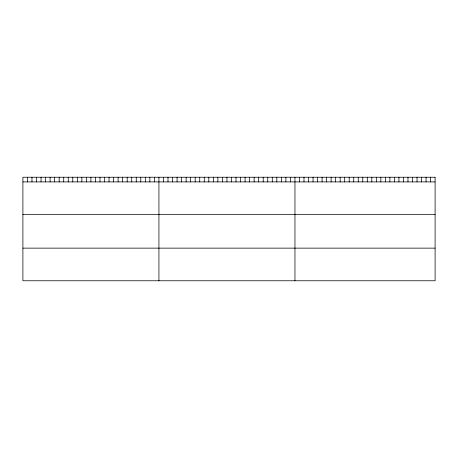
<?xml version="1.0" encoding="UTF-8"?>
<svg xmlns="http://www.w3.org/2000/svg" width="458" height="458" viewBox="0 0 458 458"><rect width="100%" height="100%" fill="white"/><g stroke="black" fill="none" stroke-linecap="round" stroke-linejoin="round"><path stroke-width="0.69" d="M22.9 181.9L435.1 181.9M22.9 214.527L435.1 214.527M22.9 248.139L435.1 248.139M430.577 177.235L430.577 181.9M426.06 177.235L426.06 181.9M421.537 177.235L421.537 181.9M417.015 177.235L417.015 181.9M412.498 177.235L412.498 181.9M407.975 177.235L407.975 181.9M403.452 177.235L403.452 181.9M398.935 177.235L398.935 181.9M394.412 177.235L394.412 181.9M389.89 177.235L389.89 181.9M385.373 177.235L385.373 181.9M380.85 177.235L380.85 181.9M376.327 177.235L376.327 181.9M371.81 177.235L371.81 181.9M367.287 177.235L367.287 181.9M362.765 177.235L362.765 181.9M358.242 177.235L358.242 181.9M353.725 177.235L353.725 181.9M349.202 177.235L349.202 181.9M344.679 177.235L344.679 181.9M340.162 177.235L340.162 181.9M335.64 177.235L335.64 181.9M331.117 177.235L331.117 181.9M326.6 177.235L326.6 181.9M322.077 177.235L322.077 181.9M317.554 177.235L317.554 181.9M313.037 177.235L313.037 181.9M308.515 177.235L308.515 181.9M303.992 177.235L303.992 181.9M299.475 177.235L299.475 181.9M294.952 177.235L294.952 280.765M290.418 177.235L290.418 181.9M285.884 177.235L285.884 181.9M281.349 177.235L281.349 181.9M276.815 177.235L276.815 181.9M272.281 177.235L272.281 181.9M267.747 177.235L267.747 181.9M263.213 177.235L263.213 181.9M258.678 177.235L258.678 181.9M254.144 177.235L254.144 181.9M249.61 177.235L249.61 181.9M245.076 177.235L245.076 181.9M240.542 177.235L240.542 181.9M236.007 177.235L236.007 181.9M231.473 177.235L231.473 181.9M226.939 177.235L226.939 181.9M222.405 177.235L222.405 181.9M217.871 177.235L217.871 181.9M213.336 177.235L213.336 181.9M208.802 177.235L208.802 181.9M204.268 177.235L204.268 181.9M199.734 177.235L199.734 181.9M195.2 177.235L195.2 181.9M190.665 177.235L190.665 181.9M186.131 177.235L186.131 181.9M181.597 177.235L181.597 181.9M177.063 177.235L177.063 181.9M172.529 177.235L172.529 181.9M167.994 177.235L167.994 181.9M163.46 177.235L163.46 181.9M158.926 177.235L158.926 280.765M154.392 177.235L154.392 181.9M149.858 177.235L149.858 181.9M145.323 177.235L145.323 181.9M140.789 177.235L140.789 181.9M136.255 177.235L136.255 181.9M131.721 177.235L131.721 181.9M127.187 177.235L127.187 181.9M122.652 177.235L122.652 181.9M118.118 177.235L118.118 181.9M113.584 177.235L113.584 181.9M109.05 177.235L109.05 181.9M104.516 177.235L104.516 181.9M99.981 177.235L99.981 181.9M95.447 177.235L95.447 181.9M90.913 177.235L90.913 181.9M86.379 177.235L86.379 181.9M81.845 177.235L81.845 181.9M77.31 177.235L77.31 181.9M72.776 177.235L72.776 181.9M68.242 177.235L68.242 181.9M63.708 177.235L63.708 181.9M59.174 177.235L59.174 181.9M54.639 177.235L54.639 181.9M50.105 177.235L50.105 181.9M45.571 177.235L45.571 181.9M41.037 177.235L41.037 181.9M36.503 177.235L36.503 181.9M31.968 177.235L31.968 181.9M27.434 177.235L27.434 181.9M435.1 177.235L22.9 177.235L22.9 280.765L435.1 280.765L435.1 177.235"/></g></svg>
